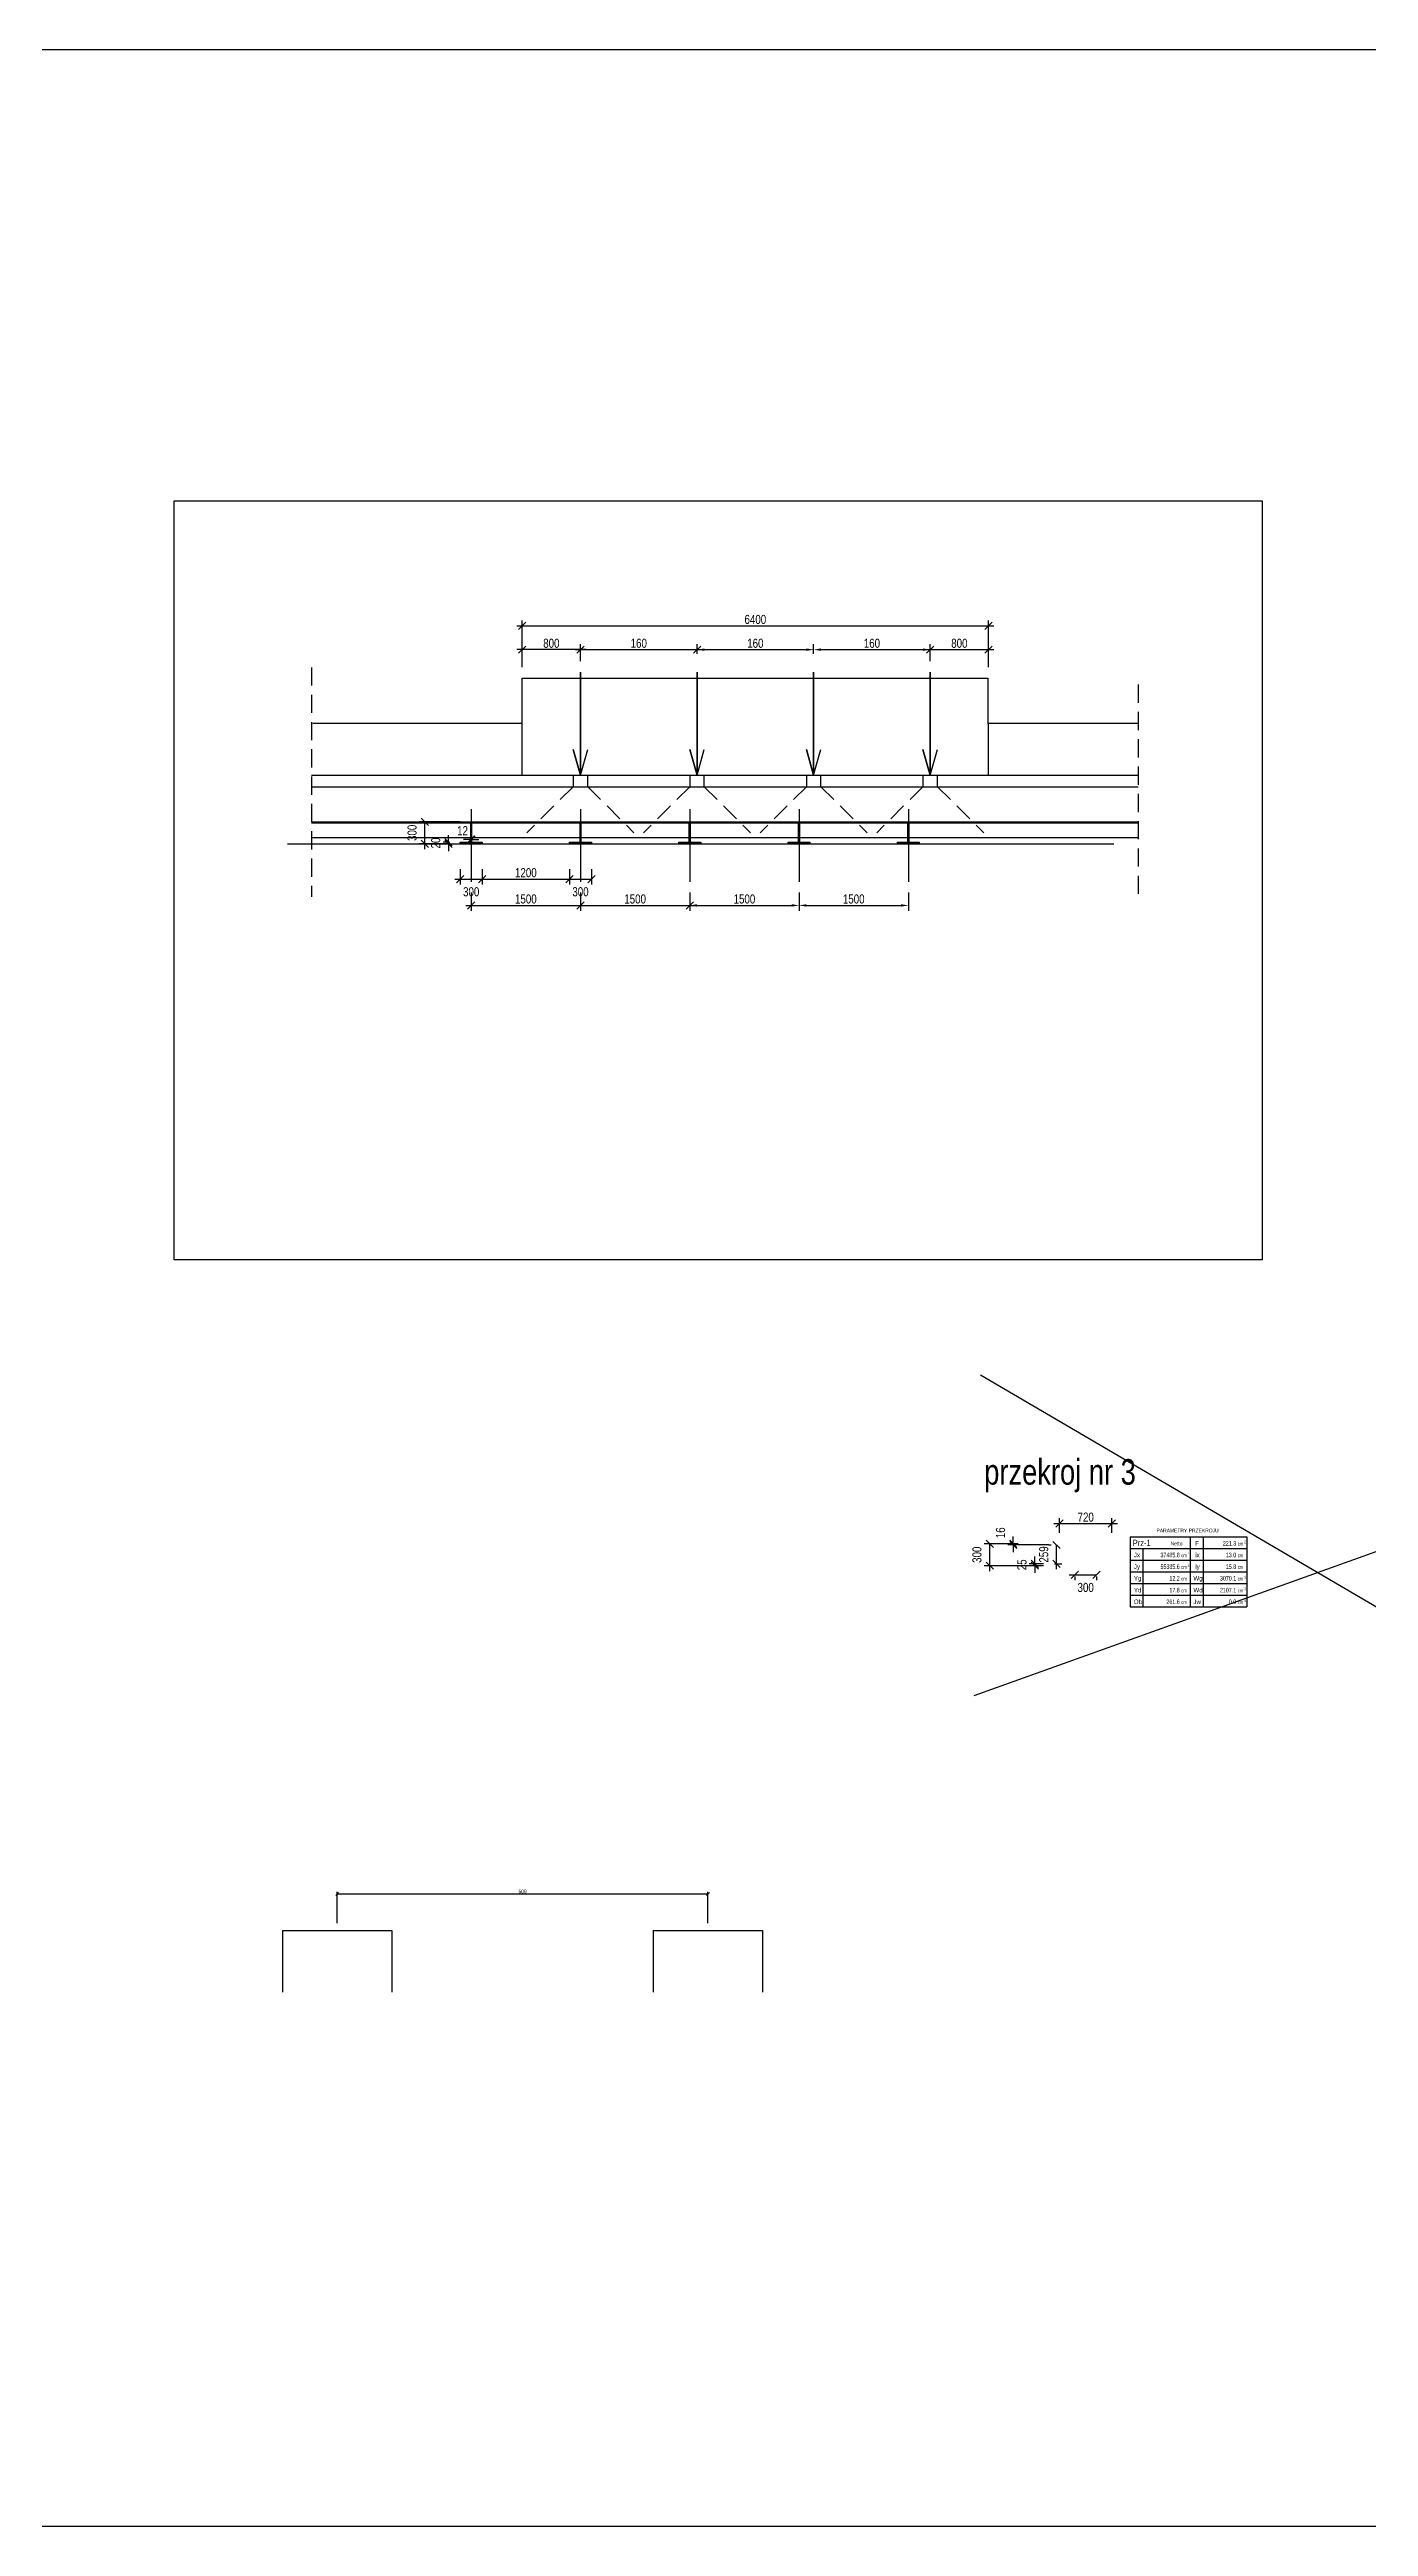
# Model space of a CAD drawing. Header units: millimetres. Extents: x -1069826 to 2704411, y -432732 to 412301.
# Drawn here: x 525712 to 543814, y -87194 to -53185 of the extents above; entities that cross this region are included whole.
import ezdxf
from ezdxf.enums import TextEntityAlignment as Align

# ---------------------------------------------------------------- set-up
doc = ezdxf.new("R2010")
doc.units = ezdxf.units.MM
doc.header["$LTSCALE"] = 1000
doc.header["$MEASUREMENT"] = 0
doc.linetypes.add('HIDDEN', pattern=[0.375, 0.25, -0.125])
doc.layers.add('0-T', color=7, linetype='Continuous')
doc.styles.add('CDMSTYLE', font='CDMSIMPL', dxfattribs={"width": 0.8, "bigfont": 'CDMBIGPL'})
doc.dimstyles.new('CDMOG-CM-20', dxfattribs={"dimscale": 20, "dimtxt": 2.5, "dimasz": 1, "dimexe": 1.5, "dimexo": 5, "dimgap": 0.5, "dimtad": 1, "dimdec": 1, "dimlfac": 0.1, "dimrnd": 0.5, "dimzin": 9, "dimdsep": 46, "dimtxsty": 'CDMSTYLE', "dimblk": 'OBLIQUE', "dimblk1": 'OBLIQUE', "dimblk2": 'OBLIQUE', "dimsah": 1, "dimtsz": 1, "dimcen": -2.5, "dimclrd": 9, "dimclre": 9, "dimclrt": 9, "dimadec": 0, "dimazin": 0, "dimtfac": 1, "dimtmove": 2, "dimatfit": 3, "dimldrblk": 'OBLIQUE', "dimfxl": 1, "dimtvp": 1, "dimtolj": 1, "dimtzin": 0, "dimarcsym": 0})
doc.dimstyles.new('CDMOG-CM-50', dxfattribs={"dimscale": 50, "dimtxt": 2.5, "dimasz": 2, "dimexe": 1.5, "dimexo": 5, "dimgap": 0.5, "dimtad": 1, "dimdec": 1, "dimlfac": 0.1, "dimrnd": 0.5, "dimzin": 9, "dimdsep": 46, "dimtxsty": 'CDMSTYLE', "dimblk1": 'OBLIQUE', "dimblk2": 'OBLIQUE', "dimsah": 1, "dimcen": -2.5, "dimdle": 1.5, "dimclrd": 9, "dimclre": 9, "dimclrt": 9, "dimadec": 0, "dimazin": 0, "dimtfac": 1, "dimtmove": 2, "dimatfit": 3, "dimldrblk": 'OBLIQUE', "dimfxl": 1, "dimtvp": 1, "dimtolj": 1, "dimtzin": 0, "dimarcsym": 0})
doc.dimstyles.new('CDMST-MM-50', dxfattribs={"dimscale": 50, "dimtxt": 2.5, "dimasz": 2, "dimexe": 1.5, "dimexo": 3, "dimgap": 0.5, "dimtad": 1, "dimdec": 0, "dimrnd": 1, "dimzin": 1, "dimdsep": 46, "dimtxsty": 'CDMSTYLE', "dimblk1": 'OBLIQUE', "dimblk2": 'OBLIQUE', "dimsah": 1, "dimcen": -2.5, "dimdle": 1.5, "dimclrd": 9, "dimclre": 9, "dimclrt": 9, "dimadec": 0, "dimazin": 0, "dimtfac": 1, "dimtmove": 2, "dimatfit": 3, "dimldrblk": 'OBLIQUE', "dimfxl": 1, "dimtvp": 1, "dimtolj": 1, "dimtzin": 0, "dimarcsym": 0})

# ---------------------------------------------------------------- blocks, each defined once
blk = doc.blocks.new('_OBLIQUE')
at = {"color": 0, "linetype": 'ByBlock'}
blk.add_line((-0.5, -0.5), (0.5, 0.5), dxfattribs=at)
blk = doc.blocks.new('*D36')
at = {"color": 9, "linetype": 'ByBlock', "transparency": 16777216}
for p, q in [((531649, -34998), (531649, -35208)), ((532849, -34998), (532849, -35208)), ((531574, -35133), (532924, -35133))]:
    blk.add_line(p, q, dxfattribs=at)
at = {"layer": 'Defpoints', "color": 0, "linetype": 'ByBlock', "transparency": 16777216}
for p in [(531649, -34848), (532849, -34848), (532849, -35133)]:
    blk.add_point(p, dxfattribs=at)
at = {"color": 9, "linetype": 'ByBlock', "transparency": 16777216, "xscale": 100, "yscale": 100, "zscale": 100, "rotation": 180}
blk.add_blockref('_OBLIQUE', (531649, -35133), dxfattribs=at)
at = {"color": 9, "linetype": 'ByBlock', "transparency": 16777216, "xscale": 100, "yscale": 100, "zscale": 100}
blk.add_blockref('_OBLIQUE', (532849, -35133), dxfattribs=at)
at = {"color": 9, "linetype": 'ByBlock', "transparency": 16777216, "insert": (532249, -35046), "char_height": 125, "attachment_point": 5, "style": 'CDMSTYLE'}
blk.add_mtext('\\A1;1200', dxfattribs=at)
blk = doc.blocks.new('*D37')
at = {"color": 9, "linetype": 'ByBlock', "transparency": 16777216}
for p, q in [((532849, -34998), (532849, -35208)), ((533149, -34998), (533149, -35208)), ((532774, -35133), (533149, -35133))]:
    blk.add_line(p, q, dxfattribs=at)
at = {"layer": 'Defpoints', "color": 0, "linetype": 'ByBlock', "transparency": 16777216}
for p in [(532849, -34848), (533149, -34848), (533149, -35133)]:
    blk.add_point(p, dxfattribs=at)
at = {"color": 9, "linetype": 'ByBlock', "transparency": 16777216, "xscale": 100, "yscale": 100, "zscale": 100, "rotation": 180}
blk.add_blockref('_OBLIQUE', (532849, -35133), dxfattribs=at)
at = {"color": 9, "linetype": 'ByBlock', "transparency": 16777216, "xscale": 100, "yscale": 100, "zscale": 100}
blk.add_blockref('_OBLIQUE', (533149, -35133), dxfattribs=at)
at = {"color": 9, "linetype": 'ByBlock', "transparency": 16777216, "insert": (532999, -35308), "char_height": 125, "attachment_point": 5, "style": 'CDMSTYLE'}
blk.add_mtext('\\A1;300', dxfattribs=at)
blk = doc.blocks.new('*D38')
at = {"color": 9, "linetype": 'ByBlock', "transparency": 16777216}
for p, q in [((531349, -34998), (531349, -35208)), ((531649, -34998), (531649, -35208)), ((531274, -35133), (531649, -35133))]:
    blk.add_line(p, q, dxfattribs=at)
at = {"layer": 'Defpoints', "color": 0, "linetype": 'ByBlock', "transparency": 16777216}
for p in [(531349, -34848), (531649, -34848), (531649, -35133)]:
    blk.add_point(p, dxfattribs=at)
at = {"color": 9, "linetype": 'ByBlock', "transparency": 16777216, "xscale": 100, "yscale": 100, "zscale": 100, "rotation": 180}
blk.add_blockref('_OBLIQUE', (531349, -35133), dxfattribs=at)
at = {"color": 9, "linetype": 'ByBlock', "transparency": 16777216, "xscale": 100, "yscale": 100, "zscale": 100}
blk.add_blockref('_OBLIQUE', (531649, -35133), dxfattribs=at)
at = {"color": 9, "linetype": 'ByBlock', "transparency": 16777216, "insert": (531499, -35308), "char_height": 125, "attachment_point": 5, "style": 'CDMSTYLE'}
blk.add_mtext('\\A1;300', dxfattribs=at)
blk = doc.blocks.new('*D39')
at = {"color": 9, "linetype": 'ByBlock', "transparency": 16777216}
for p, q in [((534599, -64937), (535899, -64937)), ((535999, -64761), (535999, -65012))]:
    blk.add_line(p, q, dxfattribs=at)
for points in [[(534599, -64920), (534599, -64953), (534499, -64937)], [(535899, -64920), (535899, -64953), (535999, -64937)]]:
    blk.add_solid(points, dxfattribs=at)
at = {"layer": 'Defpoints', "color": 0, "linetype": 'ByBlock', "transparency": 16777216}
for p in [(534499, -64611), (535999, -64611), (535999, -64937)]:
    blk.add_point(p, dxfattribs=at)
at = {"color": 9, "linetype": 'ByBlock', "transparency": 16777216, "insert": (535249, -64849), "char_height": 125, "attachment_point": 5, "style": 'CDMSTYLE'}
blk.add_mtext('\\A1;1500', dxfattribs=at)
blk = doc.blocks.new('*D40')
at = {"color": 9, "linetype": 'ByBlock', "transparency": 16777216}
for p, q in [((531081, -37490), (531951, -37490)), ((531156, -37619), (531156, -37415)), ((531876, -37619), (531876, -37415))]:
    blk.add_line(p, q, dxfattribs=at)
at = {"layer": 'Defpoints', "color": 0, "linetype": 'ByBlock', "transparency": 16777216}
for p in [(531876, -37490), (531156, -37769), (531876, -37769)]:
    blk.add_point(p, dxfattribs=at)
at = {"color": 9, "linetype": 'ByBlock', "transparency": 16777216, "xscale": 100, "yscale": 100, "zscale": 100, "rotation": 180}
blk.add_blockref('_OBLIQUE', (531156, -37490), dxfattribs=at)
at = {"color": 9, "linetype": 'ByBlock', "transparency": 16777216, "xscale": 100, "yscale": 100, "zscale": 100}
blk.add_blockref('_OBLIQUE', (531876, -37490), dxfattribs=at)
at = {"color": 9, "linetype": 'ByBlock', "transparency": 16777216, "insert": (531516, -37403), "char_height": 125, "attachment_point": 5, "style": 'CDMSTYLE'}
blk.add_mtext('\\A1;720', dxfattribs=at)
blk = doc.blocks.new('*D41')
at = {"color": 9, "linetype": 'ByBlock', "transparency": 16777216}
for p, q in [((531291, -38194), (531666, -38194)), ((531366, -38219), (531366, -38269)), ((531666, -38219), (531666, -38269))]:
    blk.add_line(p, q, dxfattribs=at)
at = {"layer": 'Defpoints', "color": 0, "linetype": 'ByBlock', "transparency": 16777216}
for p in [(531366, -38069), (531666, -38069), (531666, -38194)]:
    blk.add_point(p, dxfattribs=at)
at = {"color": 9, "linetype": 'ByBlock', "transparency": 16777216, "xscale": 100, "yscale": 100, "zscale": 100, "rotation": 180}
blk.add_blockref('_OBLIQUE', (531366, -38194), dxfattribs=at)
at = {"color": 9, "linetype": 'ByBlock', "transparency": 16777216, "xscale": 100, "yscale": 100, "zscale": 100}
blk.add_blockref('_OBLIQUE', (531666, -38194), dxfattribs=at)
at = {"color": 9, "linetype": 'ByBlock', "transparency": 16777216, "insert": (531516, -38369), "char_height": 125, "attachment_point": 5, "style": 'CDMSTYLE'}
blk.add_mtext('\\A1;300', dxfattribs=at)
blk = doc.blocks.new('*D42')
at = {"color": 9, "linetype": 'ByBlock', "transparency": 16777216}
for p, q in [((530523, -37769), (530523, -37669)), ((530590, -37769), (530448, -37769)), ((531006, -37785), (530448, -37785)), ((530523, -37785), (530523, -37769)), ((530523, -37785), (530523, -37769)), ((530523, -37785), (530523, -37885))]:
    blk.add_line(p, q, dxfattribs=at)
at = {"layer": 'Defpoints', "color": 0, "linetype": 'ByBlock', "transparency": 16777216}
for p in [(530523, -37769), (530740, -37769), (531156, -37785)]:
    blk.add_point(p, dxfattribs=at)
at = {"color": 9, "linetype": 'ByBlock', "transparency": 16777216, "xscale": 100, "yscale": 100, "zscale": 100}
for p, rotation in [((530523, -37769), 270), ((530523, -37785), 90)]:
    blk.add_blockref('_OBLIQUE', p, dxfattribs=dict(at, rotation=rotation))
at = {"color": 9, "linetype": 'ByBlock', "transparency": 16777216, "insert": (530348, -37617), "char_height": 125, "attachment_point": 5, "rotation": 90, "style": 'CDMSTYLE'}
blk.add_mtext('\\A1;16', dxfattribs=at)
blk = doc.blocks.new('*D43')
at = {"color": 9, "linetype": 'ByBlock', "transparency": 16777216}
for p, q in [((530590, -37769), (530124, -37769)), ((530800, -38069), (530124, -38069)), ((530199, -38144), (530199, -37769))]:
    blk.add_line(p, q, dxfattribs=at)
at = {"layer": 'Defpoints', "color": 0, "linetype": 'ByBlock', "transparency": 16777216}
for p in [(530199, -37769), (530740, -37769), (530950, -38069)]:
    blk.add_point(p, dxfattribs=at)
at = {"color": 9, "linetype": 'ByBlock', "transparency": 16777216, "xscale": 100, "yscale": 100, "zscale": 100}
for p, rotation in [((530199, -37769), 90), ((530199, -38069), 270)]:
    blk.add_blockref('_OBLIQUE', p, dxfattribs=dict(at, rotation=rotation))
at = {"color": 9, "linetype": 'ByBlock', "transparency": 16777216, "insert": (530024, -37919), "char_height": 125, "attachment_point": 5, "rotation": 90, "style": 'CDMSTYLE'}
blk.add_mtext('\\A1;300', dxfattribs=at)
blk = doc.blocks.new('*D44')
at = {"color": 9, "linetype": 'ByBlock', "transparency": 16777216}
for p, q in [((531006, -37785), (531041, -37785)), ((531089, -38044), (531191, -38044)), ((531116, -38119), (531116, -37785))]:
    blk.add_line(p, q, dxfattribs=at)
at = {"layer": 'Defpoints', "color": 0, "linetype": 'ByBlock', "transparency": 16777216}
for p in [(530939, -38044), (531116, -37785), (531156, -37785)]:
    blk.add_point(p, dxfattribs=at)
at = {"color": 9, "linetype": 'ByBlock', "transparency": 16777216, "xscale": 100, "yscale": 100, "zscale": 100}
for p, rotation in [((531116, -37785), 90), ((531116, -38044), 270)]:
    blk.add_blockref('_OBLIQUE', p, dxfattribs=dict(at, rotation=rotation))
at = {"color": 9, "linetype": 'ByBlock', "transparency": 16777216, "insert": (530941, -37915), "char_height": 125, "attachment_point": 5, "rotation": 90, "style": 'CDMSTYLE'}
blk.add_mtext('\\A1;259', dxfattribs=at)
blk = doc.blocks.new('*D45')
at = {"color": 9, "linetype": 'ByBlock', "transparency": 16777216}
for p, q in [((530939, -38044), (530742, -38044)), ((530939, -38069), (530742, -38069)), ((530817, -38044), (530817, -37944)), ((530817, -38044), (530817, -38069)), ((530817, -38044), (530817, -38069)), ((530817, -38069), (530817, -38169))]:
    blk.add_line(p, q, dxfattribs=at)
at = {"layer": 'Defpoints', "color": 0, "linetype": 'ByBlock', "transparency": 16777216}
for p in [(530817, -38069), (531089, -38044), (531089, -38069)]:
    blk.add_point(p, dxfattribs=at)
at = {"color": 9, "linetype": 'ByBlock', "transparency": 16777216, "xscale": 100, "yscale": 100, "zscale": 100}
for p, rotation in [((530817, -38044), 270), ((530817, -38069), 90)]:
    blk.add_blockref('_OBLIQUE', p, dxfattribs=dict(at, rotation=rotation))
at = {"color": 9, "linetype": 'ByBlock', "transparency": 16777216, "insert": (530642, -38057), "char_height": 125, "attachment_point": 5, "rotation": 90, "style": 'CDMSTYLE'}
blk.add_mtext('\\A1;25', dxfattribs=at)
blk = doc.blocks.new('OBGEO10A')
at = {"color": 2, "linetype": 'Continuous'}
for p, q in [((0, 0), (0, -6.4)), ((0, 0), (33, 0)), ((33, 0), (33, -6.4)), ((0, -6.4), (33, -6.4))]:
    blk.add_line(p, q, dxfattribs=at)
at = {"color": 1, "linetype": 'Continuous'}
for p, q in [((33, 0), (64, 0)), ((40, 0), (40, -38.6)), ((64, 0), (64, -38.6)), ((0, -6.4), (0, -38.6)), ((0, -12.9), (64, -12.9)), ((7, -6.4), (7, -38.6)), ((33, -6.4), (33, -38.6)), ((33, -6.4), (64, -6.4)), ((0, -19.3), (64, -19.3)), ((0, -25.7), (64, -25.7)), ((0, -32.1), (64, -32.1)), ((0, -38.6), (64, -38.6))]:
    blk.add_line(p, q, dxfattribs=at)
at = {"color": 1, "linetype": 'Continuous', "style": 'CDMSTYLE', "width": 0.85}
blk.add_text('PARAMETRY PRZEKROJU', height=2, dxfattribs=at).set_placement((31.5, 2.4), align=Align.CENTER)
at = {"color": 2, "linetype": 'Continuous', "style": 'CDMSTYLE', "width": 0.85}
for s, p in [('Jx', (2, -11.3)), ('ix', (35.7, -11.3)), ('F', (35.7, -4.9)), ('Jy', (2, -17.7)), ('Yg', (2, -24.1)), ('Wg', (34.7, -24.1)), ('iy', (35.7, -17.7)), ('Yd', (2, -30.6)), ('Ob', (2, -37)), ('Wd', (34.7, -30.6)), ('Jw', (34.7, -37))]:
    blk.add_text(s, height=2.5, dxfattribs=at).set_placement(p)
at = {"color": 1, "linetype": 'Continuous', "style": 'CDMSTYLE', "width": 0.7}
for s, height, p in [('cm', 2, (28, -11.3)), ('4', 1.5, (31.6, -10.1)), ('cm', 2, (59, -4.9)), ('cm', 2, (59, -11.3)), ('2', 1.5, (62.6, -3.7)), ('cm', 2, (28, -17.7)), ('cm', 2, (28, -24.1)), ('4', 1.5, (31.6, -16.6)), ('cm', 2, (59, -17.7)), ('cm', 2, (59, -24.1)), ('3', 1.5, (62.6, -23)), ('cm', 2, (28, -30.6)), ('cm', 2, (28, -37)), ('cm', 2, (59, -30.6)), ('cm', 2, (59, -37)), ('4', 1.5, (62.6, -35.9)), ('3', 1.5, (62.6, -29.4))]:
    blk.add_text(s, height=height, dxfattribs=at).set_placement(p)
at = {"color": 3, "linetype": 'Continuous', "style": 'CDMSTYLE', "width": 0.85}
blk.add_attdef('OZN', (1.4, -5.2), '', height=3.5, dxfattribs=at)
at = {"color": 1, "linetype": 'Continuous', "style": 'CDMSTYLE', "width": 0.85}
blk.add_attdef('OPIS', (22.2, -4.8), '', height=2, dxfattribs=at)
at = {"color": 1, "linetype": 'Continuous', "style": 'CDMSTYLE', "width": 0.7}
for tag, p in [('JX', (27.2, -11.3)), ('IX', (58.2, -11.3)), ('F', (58.2, -4.9)), ('YG', (27.2, -24.1)), ('JY', (27.2, -17.7)), ('WG', (58.2, -24.1)), ('IY', (58.2, -17.7)), ('OB', (27.2, -37)), ('YD', (27.2, -30.6)), ('WD', (58.2, -30.6)), ('JW', (58.2, -37))]:
    blk.add_attdef(tag, text='', height=2.5, dxfattribs=at).set_placement(p, align=Align.RIGHT)
blk = doc.blocks.new('*D46')
at = {"color": 9, "linetype": 'ByBlock', "transparency": 16777216}
for p, q in [((531499, -35319), (531499, -35570)), ((532999, -35319), (532999, -35570)), ((531424, -35495), (533074, -35495))]:
    blk.add_line(p, q, dxfattribs=at)
at = {"layer": 'Defpoints', "color": 0, "linetype": 'ByBlock', "transparency": 16777216}
for p in [(531499, -35169), (532999, -35169), (532999, -35495)]:
    blk.add_point(p, dxfattribs=at)
at = {"color": 9, "linetype": 'ByBlock', "transparency": 16777216, "xscale": 100, "yscale": 100, "zscale": 100, "rotation": 180}
blk.add_blockref('_OBLIQUE', (531499, -35495), dxfattribs=at)
at = {"color": 9, "linetype": 'ByBlock', "transparency": 16777216, "xscale": 100, "yscale": 100, "zscale": 100}
blk.add_blockref('_OBLIQUE', (532999, -35495), dxfattribs=at)
at = {"color": 9, "linetype": 'ByBlock', "transparency": 16777216, "insert": (532249, -35407), "char_height": 125, "attachment_point": 5, "style": 'CDMSTYLE'}
blk.add_mtext('\\A1;1500', dxfattribs=at)
blk = doc.blocks.new('*D47')
at = {"color": 9, "linetype": 'ByBlock', "transparency": 16777216}
for p, q in [((532999, -35319), (532999, -35570)), ((534499, -35319), (534499, -35570)), ((532924, -35495), (534574, -35495))]:
    blk.add_line(p, q, dxfattribs=at)
at = {"layer": 'Defpoints', "color": 0, "linetype": 'ByBlock', "transparency": 16777216}
for p in [(532999, -35169), (534499, -35169), (534499, -35495)]:
    blk.add_point(p, dxfattribs=at)
at = {"color": 9, "linetype": 'ByBlock', "transparency": 16777216, "xscale": 100, "yscale": 100, "zscale": 100, "rotation": 180}
blk.add_blockref('_OBLIQUE', (532999, -35495), dxfattribs=at)
at = {"color": 9, "linetype": 'ByBlock', "transparency": 16777216, "xscale": 100, "yscale": 100, "zscale": 100}
blk.add_blockref('_OBLIQUE', (534499, -35495), dxfattribs=at)
at = {"color": 9, "linetype": 'ByBlock', "transparency": 16777216, "insert": (533749, -35407), "char_height": 125, "attachment_point": 5, "style": 'CDMSTYLE'}
blk.add_mtext('\\A1;1500', dxfattribs=at)
blk = doc.blocks.new('*D49')
at = {"color": 9, "linetype": 'ByBlock', "transparency": 16777216}
for p, q in [((536099, -64937), (537399, -64937)), ((537499, -64761), (537499, -65012))]:
    blk.add_line(p, q, dxfattribs=at)
for points in [[(536099, -64920), (536099, -64953), (535999, -64937)], [(537399, -64920), (537399, -64953), (537499, -64937)]]:
    blk.add_solid(points, dxfattribs=at)
at = {"layer": 'Defpoints', "color": 0, "linetype": 'ByBlock', "transparency": 16777216}
for p in [(535999, -64611), (537499, -64611), (537499, -64937)]:
    blk.add_point(p, dxfattribs=at)
at = {"color": 9, "linetype": 'ByBlock', "transparency": 16777216, "insert": (536749, -64849), "char_height": 125, "attachment_point": 5, "style": 'CDMSTYLE'}
blk.add_mtext('\\A1;1500', dxfattribs=at)
blk = doc.blocks.new('*D50')
at = {"color": 9, "linetype": 'ByBlock', "transparency": 16777216}
for p, q in [((534699, -61425), (536099, -61425)), ((536199, -61483), (536199, -61350))]:
    blk.add_line(p, q, dxfattribs=at)
for points in [[(534699, -61408), (534699, -61442), (534599, -61425)], [(536099, -61408), (536099, -61442), (536199, -61425)]]:
    blk.add_solid(points, dxfattribs=at)
at = {"layer": 'Defpoints', "color": 0, "linetype": 'ByBlock', "transparency": 16777216}
for p in [(536199, -61425), (534599, -61733), (536199, -61733)]:
    blk.add_point(p, dxfattribs=at)
at = {"color": 9, "linetype": 'ByBlock', "transparency": 16777216, "insert": (535399, -61338), "char_height": 125, "attachment_point": 5, "style": 'CDMSTYLE'}
blk.add_mtext('\\A1;160', dxfattribs=at)
blk = doc.blocks.new('*D51')
at = {"color": 9, "linetype": 'ByBlock', "transparency": 16777216}
for p, q in [((531493, -34589), (531393, -34589)), ((531493, -34443), (531493, -34514)), ((531505, -34589), (531493, -34589)), ((531505, -34589), (531493, -34589)), ((531505, -34443), (531505, -34514)), ((531505, -34589), (531605, -34589))]:
    blk.add_line(p, q, dxfattribs=at)
at = {"layer": 'Defpoints', "color": 0, "linetype": 'ByBlock', "transparency": 16777216}
for p in [(531493, -34589), (531493, -34593), (531505, -34593)]:
    blk.add_point(p, dxfattribs=at)
at = {"color": 9, "linetype": 'ByBlock', "transparency": 16777216, "xscale": 100, "yscale": 100, "zscale": 100}
blk.add_blockref('_OBLIQUE', (531493, -34589), dxfattribs=at)
at = {"color": 9, "linetype": 'ByBlock', "transparency": 16777216, "xscale": 100, "yscale": 100, "zscale": 100, "rotation": 180}
blk.add_blockref('_OBLIQUE', (531505, -34589), dxfattribs=at)
at = {"color": 9, "linetype": 'ByBlock', "transparency": 16777216, "insert": (531380, -34468), "char_height": 125, "attachment_point": 5, "style": 'CDMSTYLE'}
blk.add_mtext('\\A1;12', dxfattribs=at)
blk = doc.blocks.new('*D52')
at = {"color": 9, "linetype": 'ByBlock', "transparency": 16777216}
for p, q in [((531199, -34628), (531112, -34628)), ((531199, -34648), (531112, -34648)), ((531187, -34628), (531187, -34528)), ((531187, -34648), (531187, -34628)), ((531187, -34648), (531187, -34628)), ((531187, -34648), (531187, -34748))]:
    blk.add_line(p, q, dxfattribs=at)
at = {"layer": 'Defpoints', "color": 0, "linetype": 'ByBlock', "transparency": 16777216}
for p in [(531187, -34628), (531349, -34628), (531349, -34648)]:
    blk.add_point(p, dxfattribs=at)
at = {"color": 9, "linetype": 'ByBlock', "transparency": 16777216, "xscale": 100, "yscale": 100, "zscale": 100}
for p, rotation in [((531187, -34628), 270), ((531187, -34648), 90)]:
    blk.add_blockref('_OBLIQUE', p, dxfattribs=dict(at, rotation=rotation))
at = {"color": 9, "linetype": 'ByBlock', "transparency": 16777216, "insert": (531012, -34638), "char_height": 125, "attachment_point": 5, "rotation": 90, "style": 'CDMSTYLE'}
blk.add_mtext('\\A1;20', dxfattribs=at)
blk = doc.blocks.new('*D53')
at = {"color": 9, "linetype": 'ByBlock', "transparency": 16777216}
for p, q in [((532999, -32091), (532999, -31958)), ((534599, -32091), (534599, -31958)), ((532924, -32033), (534674, -32033))]:
    blk.add_line(p, q, dxfattribs=at)
at = {"layer": 'Defpoints', "color": 0, "linetype": 'ByBlock', "transparency": 16777216}
for p in [(534599, -32033), (532999, -32341), (534599, -32341)]:
    blk.add_point(p, dxfattribs=at)
at = {"color": 9, "linetype": 'ByBlock', "transparency": 16777216, "xscale": 100, "yscale": 100, "zscale": 100, "rotation": 180}
blk.add_blockref('_OBLIQUE', (532999, -32033), dxfattribs=at)
at = {"color": 9, "linetype": 'ByBlock', "transparency": 16777216, "xscale": 100, "yscale": 100, "zscale": 100}
blk.add_blockref('_OBLIQUE', (534599, -32033), dxfattribs=at)
at = {"color": 9, "linetype": 'ByBlock', "transparency": 16777216, "insert": (533799, -31946), "char_height": 125, "attachment_point": 5, "style": 'CDMSTYLE'}
blk.add_mtext('\\A1;160', dxfattribs=at)
blk = doc.blocks.new('*D54')
at = {"color": 9, "linetype": 'ByBlock', "transparency": 16777216}
for p, q in [((536299, -61425), (537699, -61425)), ((537799, -61483), (537799, -61350))]:
    blk.add_line(p, q, dxfattribs=at)
for points in [[(536299, -61408), (536299, -61442), (536199, -61425)], [(537699, -61408), (537699, -61442), (537799, -61425)]]:
    blk.add_solid(points, dxfattribs=at)
at = {"layer": 'Defpoints', "color": 0, "linetype": 'ByBlock', "transparency": 16777216}
for p in [(537799, -61425), (536199, -61733), (537799, -61733)]:
    blk.add_point(p, dxfattribs=at)
at = {"color": 9, "linetype": 'ByBlock', "transparency": 16777216, "insert": (536999, -61338), "char_height": 125, "attachment_point": 5, "style": 'CDMSTYLE'}
blk.add_mtext('\\A1;160', dxfattribs=at)
blk = doc.blocks.new('*D65')
at = {"color": 9, "linetype": 'ByBlock', "transparency": 16777216}
for p, q in [((529639, -78530), (529679, -78490)), ((529659, -78913), (529659, -78480)), ((529659, -78510), (534749, -78510)), ((534729, -78530), (534769, -78490)), ((534749, -78913), (534749, -78480))]:
    blk.add_line(p, q, dxfattribs=at)
at = {"layer": 'Defpoints', "color": 0, "linetype": 'ByBlock', "transparency": 16777216}
for p in [(534749, -78510), (529659, -79013), (534749, -79013)]:
    blk.add_point(p, dxfattribs=at)
at = {"color": 9, "linetype": 'ByBlock', "transparency": 16777216, "insert": (532204, -78475), "char_height": 50, "attachment_point": 5, "style": 'CDMSTYLE'}
blk.add_mtext('\\A1;509', dxfattribs=at)
blk = doc.blocks.new('*D204')
at = {"color": 9, "linetype": 'ByBlock', "transparency": 16777216}
for p, q in [((531349, -63790), (530788, -63790)), ((530863, -64165), (530863, -63790)), ((531199, -64090), (530788, -64090))]:
    blk.add_line(p, q, dxfattribs=at)
at = {"layer": 'Defpoints', "color": 0, "linetype": 'ByBlock', "transparency": 16777216}
for p in [(530863, -63790), (531499, -63790), (531349, -64090)]:
    blk.add_point(p, dxfattribs=at)
at = {"color": 9, "linetype": 'ByBlock', "transparency": 16777216, "xscale": 100, "yscale": 100, "zscale": 100}
for p, rotation in [((530863, -63790), 90), ((530863, -64090), 270)]:
    blk.add_blockref('_OBLIQUE', p, dxfattribs=dict(at, rotation=rotation))
at = {"color": 9, "linetype": 'ByBlock', "transparency": 16777216, "insert": (530688, -63940), "char_height": 125, "attachment_point": 5, "rotation": 90, "style": 'CDMSTYLE'}
blk.add_mtext('\\A1;300', dxfattribs=at)
blk = doc.blocks.new('*D205')
at = {"color": 9, "linetype": 'ByBlock', "transparency": 16777216}
for p, q in [((533074, -61425), (532124, -61425)), ((532199, -61667), (532199, -61350)), ((532999, -61583), (532999, -61350))]:
    blk.add_line(p, q, dxfattribs=at)
at = {"layer": 'Defpoints', "color": 0, "linetype": 'ByBlock', "transparency": 16777216}
for p in [(532199, -61425), (532199, -61817), (532999, -61733)]:
    blk.add_point(p, dxfattribs=at)
at = {"color": 9, "linetype": 'ByBlock', "transparency": 16777216, "xscale": 100, "yscale": 100, "zscale": 100, "rotation": 180}
blk.add_blockref('_OBLIQUE', (532199, -61425), dxfattribs=at)
at = {"color": 9, "linetype": 'ByBlock', "transparency": 16777216, "xscale": 100, "yscale": 100, "zscale": 100}
blk.add_blockref('_OBLIQUE', (532999, -61425), dxfattribs=at)
at = {"color": 9, "linetype": 'ByBlock', "transparency": 16777216, "insert": (532599, -61338), "char_height": 125, "attachment_point": 5, "style": 'CDMSTYLE'}
blk.add_mtext('\\A1;800', dxfattribs=at)
blk = doc.blocks.new('*D206')
at = {"color": 9, "linetype": 'ByBlock', "transparency": 16777216}
for p, q in [((537724, -61425), (538674, -61425)), ((537799, -61583), (537799, -61350)), ((538599, -61667), (538599, -61350))]:
    blk.add_line(p, q, dxfattribs=at)
at = {"layer": 'Defpoints', "color": 0, "linetype": 'ByBlock', "transparency": 16777216}
for p in [(538599, -61425), (537799, -61733), (538599, -61817)]:
    blk.add_point(p, dxfattribs=at)
at = {"color": 9, "linetype": 'ByBlock', "transparency": 16777216, "xscale": 100, "yscale": 100, "zscale": 100, "rotation": 180}
blk.add_blockref('_OBLIQUE', (537799, -61425), dxfattribs=at)
at = {"color": 9, "linetype": 'ByBlock', "transparency": 16777216, "xscale": 100, "yscale": 100, "zscale": 100}
blk.add_blockref('_OBLIQUE', (538599, -61425), dxfattribs=at)
at = {"color": 9, "linetype": 'ByBlock', "transparency": 16777216, "insert": (538199, -61338), "char_height": 125, "attachment_point": 5, "style": 'CDMSTYLE'}
blk.add_mtext('\\A1;800', dxfattribs=at)
blk = doc.blocks.new('*D207')
at = {"color": 9, "linetype": 'ByBlock', "transparency": 16777216}
for p, q in [((532124, -61098), (538674, -61098)), ((532199, -61667), (532199, -61023)), ((538599, -61667), (538599, -61023))]:
    blk.add_line(p, q, dxfattribs=at)
at = {"layer": 'Defpoints', "color": 0, "linetype": 'ByBlock', "transparency": 16777216}
for p in [(538599, -61098), (532199, -61817), (538599, -61817)]:
    blk.add_point(p, dxfattribs=at)
at = {"color": 9, "linetype": 'ByBlock', "transparency": 16777216, "xscale": 100, "yscale": 100, "zscale": 100, "rotation": 180}
blk.add_blockref('_OBLIQUE', (532199, -61098), dxfattribs=at)
at = {"color": 9, "linetype": 'ByBlock', "transparency": 16777216, "xscale": 100, "yscale": 100, "zscale": 100}
blk.add_blockref('_OBLIQUE', (538599, -61098), dxfattribs=at)
at = {"color": 9, "linetype": 'ByBlock', "transparency": 16777216, "insert": (535399, -61011), "char_height": 125, "attachment_point": 5, "style": 'CDMSTYLE'}
blk.add_mtext('\\A1;6400', dxfattribs=at)

msp = doc.modelspace()

# ---------------------------------------------------------------- linework, layer by layer
at = {"layer": '0-T', "color": 9, "linetype": 'HIDDEN'}
for p, q in [((529306.3383, -61668.353), (529306.3383, -64818.131)), ((540651.5858, -61904.0163), (540651.5858, -64818.131))]:
    msp.add_line(p, q, dxfattribs=at)
at = {"layer": '0-T', "color": 4, "linetype": 'Continuous'}
for p, q in [((532198.7411, -61816.693), (538587.8075, -61816.693)), ((532198.7411, -62439.6526), (532198.7411, -61816.693)), ((532998.7411, -63146.1494), (532998.7411, -61733.1558)), ((534598.7411, -63146.1494), (534598.7411, -61733.1558)), ((536198.7411, -63146.1494), (536198.7411, -61733.1558)), ((537798.7411, -63146.1494), (537798.7411, -61733.1558)), ((538587.8075, -61816.693), (538587.8075, -62439.6526)), ((532198.7411, -62439.6526), (529324.4805, -62439.6526)), ((532198.7411, -63146.1494), (532198.7411, -62439.6526)), ((540651.5858, -62439.6526), (538598.7411, -62439.6526)), ((538598.7411, -63146.1494), (538598.7411, -62439.6526)), ((532898.7411, -63146.1494), (532898.7411, -63306.1494)), ((533098.7411, -63306.1494), (533098.7411, -63146.1494)), ((534498.7411, -63146.1494), (534498.7411, -63306.1494)), ((534698.7411, -63306.1494), (534698.7411, -63146.1494)), ((536098.7411, -63146.1494), (536098.7411, -63306.1494)), ((536298.7411, -63306.1494), (536298.7411, -63146.1494)), ((537698.7411, -63146.1494), (537698.7411, -63306.1494)), ((537898.7411, -63306.1494), (537898.7411, -63146.1494)), ((529306.3383, -63306.1494), (540651.5858, -63306.1494)), ((532898.7411, -63306.1494), (533098.7411, -63306.1494)), ((534498.7411, -63306.1494), (534698.7411, -63306.1494)), ((536098.7411, -63306.1494), (536298.7411, -63306.1494)), ((537698.7411, -63306.1494), (537898.7411, -63306.1494)), ((538489.8897, -71381.5818), (547273.5103, -76535.4021)), ((538399.9543, -75786.3002), (548262.792, -72250.5397)), ((528908.5238, -79013.0402), (528908.5238, -79859.09)), ((528908.5238, -79013.0402), (530408.5238, -79013.0402)), ((530408.5238, -79013.0402), (530408.5238, -79859.09)), ((533998.5238, -79013.0402), (533998.5238, -79859.09)), ((533998.5238, -79013.0402), (535498.5238, -79013.0402)), ((535498.5238, -79013.0402), (535498.5238, -79859.09))]:
    msp.add_line(p, q, dxfattribs=at)
at = {"layer": '0-T', "color": 1, "linetype": 'Continuous'}
for p, q in [((529306.3383, -63146.1494), (540651.5858, -63146.1494)), ((528976.1173, -64090.1494), (540321.3649, -64090.1494)), ((529306.3383, -64004.1494), (540651.5858, -64004.1494))]:
    msp.add_line(p, q, dxfattribs=at)
at = {"layer": '0-T', "color": 4, "linetype": 'HIDDEN'}
for p, q in [((532898.7411, -63306.1494), (532264.6807, -63940.2098)), ((533098.7411, -63306.1494), (533732.8015, -63940.2098)), ((534498.7411, -63306.1494), (533864.6807, -63940.2098)), ((534698.7411, -63306.1494), (535332.8015, -63940.2098)), ((536098.7411, -63306.1494), (535464.6807, -63940.2098)), ((536298.7411, -63306.1494), (536932.8015, -63940.2098)), ((537698.7411, -63306.1494), (537064.6807, -63940.2098)), ((537898.7411, -63306.1494), (538532.8015, -63940.2098))]:
    msp.add_line(p, q, dxfattribs=at)
at = {"layer": '0-T', "color": 2, "linetype": 'Continuous'}
for p, q in [((529306.3383, -63790.1494), (540651.5858, -63790.1494)), ((529306.3383, -63804.1494), (540651.5858, -63804.1494))]:
    msp.add_line(p, q, dxfattribs=at)
at = {"layer": '0-T', "color": 9, "linetype": 'Continuous'}
for p, q in [((531498.7411, -63615.2862), (531498.7411, -64610.9595)), ((532998.7411, -63615.2862), (532998.7411, -64610.9595)), ((534498.7411, -63615.2862), (534498.7411, -64610.9595)), ((535998.7411, -63615.2862), (535998.7411, -64610.9595)), ((537498.7411, -63615.2862), (537498.7411, -64610.9595))]:
    msp.add_line(p, q, dxfattribs=at)
at = {"layer": '0-T', "color": 40, "linetype": 'Continuous'}
msp.add_lwpolyline([(481428.2731, -87194.2344), (481428.2731, -53185.0333), (569314.1717, -53185.0333), (569314.1717, -87194.2344), (481428.2731, -87194.2344)], close=True, dxfattribs=at)
at = {"layer": '0-T', "color": 4, "linetype": 'Continuous', "flags": 128}
msp.add_lwpolyline([(527424.4598, -69801.4089), (527424.4598, -59380.987), (542356.7521, -59380.987), (542356.7521, -69801.4089), (527424.4598, -69801.4089)], close=True, dxfattribs=at)
for points in [[(532998.7411, -61733.1558), (532998.7411, -63146.1494), (532898.7411, -62796.1494), (532998.7411, -63146.1494), (533098.7411, -62796.1494)], [(534598.7411, -61733.1558), (534598.7411, -63146.1494), (534498.7411, -62796.1494), (534598.7411, -63146.1494), (534698.7411, -62796.1494)], [(536198.7411, -61733.1558), (536198.7411, -63146.1494), (536098.7411, -62796.1494), (536198.7411, -63146.1494), (536298.7411, -62796.1494)], [(537798.7411, -61733.1558), (537798.7411, -63146.1494), (537698.7411, -62796.1494), (537798.7411, -63146.1494), (537898.7411, -62796.1494)]]:
    msp.add_lwpolyline(points, dxfattribs=at)
at = {"layer": '0-T', "color": 2, "linetype": 'Continuous', "flags": 128}
for points in [[(531504.7411, -63804.1494), (531504.7411, -64070.1494), (531648.7411, -64070.1494), (531648.7411, -64090.1494), (531348.7411, -64090.1494), (531348.7411, -64070.1494), (531492.7411, -64070.1494), (531492.7411, -63804.1494)], [(533004.7411, -63804.1494), (533004.7411, -64070.1494), (533148.7411, -64070.1494), (533148.7411, -64090.1494), (532848.7411, -64090.1494), (532848.7411, -64070.1494), (532992.7411, -64070.1494), (532992.7411, -63804.1494)], [(534504.7411, -63804.1494), (534504.7411, -64070.1494), (534648.7411, -64070.1494), (534648.7411, -64090.1494), (534348.7411, -64090.1494), (534348.7411, -64070.1494), (534492.7411, -64070.1494), (534492.7411, -63804.1494)], [(536004.7411, -63804.1494), (536004.7411, -64070.1494), (536148.7411, -64070.1494), (536148.7411, -64090.1494), (535848.7411, -64090.1494), (535848.7411, -64070.1494), (535992.7411, -64070.1494), (535992.7411, -63804.1494)], [(537504.7411, -63804.1494), (537504.7411, -64070.1494), (537648.7411, -64070.1494), (537648.7411, -64090.1494), (537348.7411, -64090.1494), (537348.7411, -64070.1494), (537492.7411, -64070.1494), (537492.7411, -63804.1494)]]:
    msp.add_lwpolyline(points, dxfattribs=at)

# ---------------------------------------------------------------- block references
at = {"layer": '0-T', "color": 4, "linetype": 'Continuous', "xscale": 25, "yscale": 25, "zscale": 25}
msp.add_blockref('OBGEO10A', (540543.6573, -73604.1792), dxfattribs=at).add_auto_attribs({'OZN': 'Prz-1', 'OPIS': 'Netto', 'F': '221.3', 'JX': '37485.8', 'JY': '55385.6', 'YG': '12.2', 'YD': '17.8', 'IX': '13.0', 'IY': '15.8', 'WG': '3070.1', 'WD': '2107.1', 'OB': '261.6', 'JW': '0.0'})

# ---------------------------------------------------------------- texts
at = {"layer": '0-T', "color": 4, "linetype": 'Continuous', "style": 'CDMSTYLE', "width": 0.8}
msp.add_text('przekroj nr 3', height=350, dxfattribs=at).set_placement((538540.0216, -72889.6112))

# ---------------------------------------------------------------- dimensions: what is measured, and where the dimension line sits
at = {"layer": '0-T', "color": 9, "linetype": 'Continuous'}
for base, p1, p2, picture, middle in [((538598.8075, -61098.1119), (532198.7411, -61816.693), (538598.8075, -61816.693), '*D207', (535398.7743, -61010.6119)), ((532198.7411, -61425.0961), (532998.7411, -61733.1558), (532198.7411, -61816.693), '*D205', (532598.7411, -61337.5961)), ((538598.8075, -61425.0961), (537798.7411, -61733.1558), (538598.8075, -61816.693), '*D206', (538198.7743, -61337.5961))]:
    dim = msp.add_linear_dim(base=base, p1=p1, p2=p2, dimstyle='CDMST-MM-50', override={"dimblk1": 'OBLIQUE', "dimblk2": 'OBLIQUE'}, dxfattribs=at)
    dim.commit()
    dim.dimension.update_dxf_attribs({"geometry": picture, "text_midpoint": middle})
at = {"layer": '0-T', "color": 4, "linetype": 'Continuous'}
for base, p1, p2, dimstyle, picture, middle, set_off in [((534598.7411, -61425.0961), (532998.7411, -61733.1558), (534598.7411, -61733.1558), 'CDMOG-CM-50', '*D53', (533798.7411, -61337.5961), (0, -29391.8481)), ((531648.7411, -64575.1604), (531348.7411, -64290.1494), (531648.7411, -64290.1494), 'CDMST-MM-50', '*D38', (531498.7411, -64750.1604), (0, -29441.8481)), ((532998.7411, -64936.7981), (531498.7411, -64610.9595), (532998.7411, -64610.9595), 'CDMST-MM-50', '*D46', (532248.7411, -64849.2981), (0, -29441.8481)), ((532848.7411, -64575.1604), (531648.7411, -64290.1494), (532848.7411, -64290.1494), 'CDMST-MM-50', '*D36', (532248.7411, -64487.6604), (0, -29441.8481)), ((533148.7411, -64575.1604), (532848.7411, -64290.1494), (533148.7411, -64290.1494), 'CDMST-MM-50', '*D37', (532998.7411, -64750.1604), (0, -29441.8481)), ((534498.7411, -64936.7981), (532998.7411, -64610.9595), (534498.7411, -64610.9595), 'CDMST-MM-50', '*D47', (533748.7411, -64849.2981), (0, -29441.8481)), ((540292.3478, -73423.5676), (539572.3936, -73702.7796), (540292.3478, -73702.7796), 'CDMST-MM-50', '*D40', (539932.3707, -73336.0676), (8416.6267, -35933.3341)), ((540082.3478, -74127.3625), (539782.3478, -74002.7796), (540082.3478, -74002.7796), 'CDMST-MM-50', '*D41', (539932.3478, -74302.3625), (8416.6267, -35933.3341))]:
    dim = msp.add_linear_dim(base=base, p1=p1, p2=p2, dimstyle=dimstyle, dxfattribs=at)
    dim.commit()
    dim.dimension.update_dxf_attribs({"geometry": picture, "text_midpoint": middle, "insert": set_off})
for base, p1, p2, dimstyle, picture, middle in [((536198.7411, -61425.0961), (534598.7411, -61733.1558), (536198.7411, -61733.1558), 'CDMOG-CM-50', '*D50', (535398.7411, -61337.5961)), ((537798.7411, -61425.0961), (536198.7411, -61733.1558), (537798.7411, -61733.1558), 'CDMOG-CM-50', '*D54', (536998.7411, -61337.5961)), ((535998.7411, -64936.7981), (534498.7411, -64610.9595), (535998.7411, -64610.9595), 'CDMST-MM-50', '*D39', (535248.7411, -64849.2981)), ((537498.7411, -64936.7981), (535998.7411, -64610.9595), (537498.7411, -64610.9595), 'CDMST-MM-50', '*D49', (536748.7411, -64849.2981))]:
    dim = msp.add_linear_dim(base=base, p1=p1, p2=p2, dimstyle=dimstyle, override={"dimse1": 1}, dxfattribs=at)
    dim.commit()
    dim.dimension.update_dxf_attribs({"geometry": picture, "text_midpoint": middle})
at = {"layer": '0-T', "color": 9, "linetype": 'Continuous'}
dim = msp.add_linear_dim(base=(530862.856, -63790.1494), p1=(531348.7411, -64090.1494), p2=(531498.7411, -63790.1494), angle=90, dimstyle='CDMST-MM-50', override={"dimblk1": 'OBLIQUE', "dimblk2": 'OBLIQUE'}, dxfattribs=at)
dim.commit()
dim.dimension.update_dxf_attribs({"geometry": '*D204', "text_midpoint": (530687.856, -63940.1494)})
at = {"layer": '0-T', "color": 4, "linetype": 'Continuous'}
dim = msp.add_linear_dim(base=(531492.7411, -64030.7541), p1=(531504.7411, -64034.6494), p2=(531492.7411, -64034.6494), dimstyle='CDMST-MM-50', dxfattribs=at)
dim.commit()
dim.dimension.update_dxf_attribs({"geometry": '*D51', "text_midpoint": (531379.8986, -63909.9612), "dimtype": 160, "insert": (0, -29441.8481)})
for base, p1, p2, picture, middle, set_off in [((531187.0801, -64070.1494), (531348.7411, -64090.1494), (531348.7411, -64070.1494), '*D52', (531012.0801, -64080.1494), (0, -29441.8481)), ((538615.4664, -73702.7796), (539367.0611, -74002.7796), (539157.1069, -73702.7796), '*D43', (538440.4664, -73852.7796), (8416.6267, -35933.3341)), ((539532.4665, -73718.7796), (539356.0901, -73977.7796), (539572.3936, -73718.7796), '*D44', (539357.4665, -73848.2796), (8416.6267, -35933.3341)), ((539233.6768, -74002.7796), (539506.0901, -73977.7796), (539506.0901, -74002.7796), '*D45', (539058.6768, -73990.2796), (8416.6267, -35933.3341))]:
    dim = msp.add_linear_dim(base=base, p1=p1, p2=p2, angle=90, dimstyle='CDMST-MM-50', dxfattribs=at)
    dim.commit()
    dim.dimension.update_dxf_attribs({"geometry": picture, "text_midpoint": middle, "insert": set_off})
dim = msp.add_linear_dim(base=(538939.1717, -73702.7796), p1=(539572.3936, -73718.7796), p2=(539157.1069, -73702.7796), angle=90, dimstyle='CDMST-MM-50', dxfattribs=at)
dim.commit()
dim.dimension.update_dxf_attribs({"geometry": '*D42', "text_midpoint": (538764.1717, -73549.9035), "dimtype": 160, "insert": (8416.6267, -35933.3341)})
dim = msp.add_linear_dim(base=(534748.5238, -78509.7633), p1=(529658.5238, -79013.0402), p2=(534748.5238, -79013.0402), dimstyle='CDMOG-CM-20', dxfattribs=at)
dim.commit()
dim.dimension.update_dxf_attribs({"geometry": '*D65', "text_midpoint": (532203.5238, -78474.7633)})

doc.saveas('drawing.dxf')
